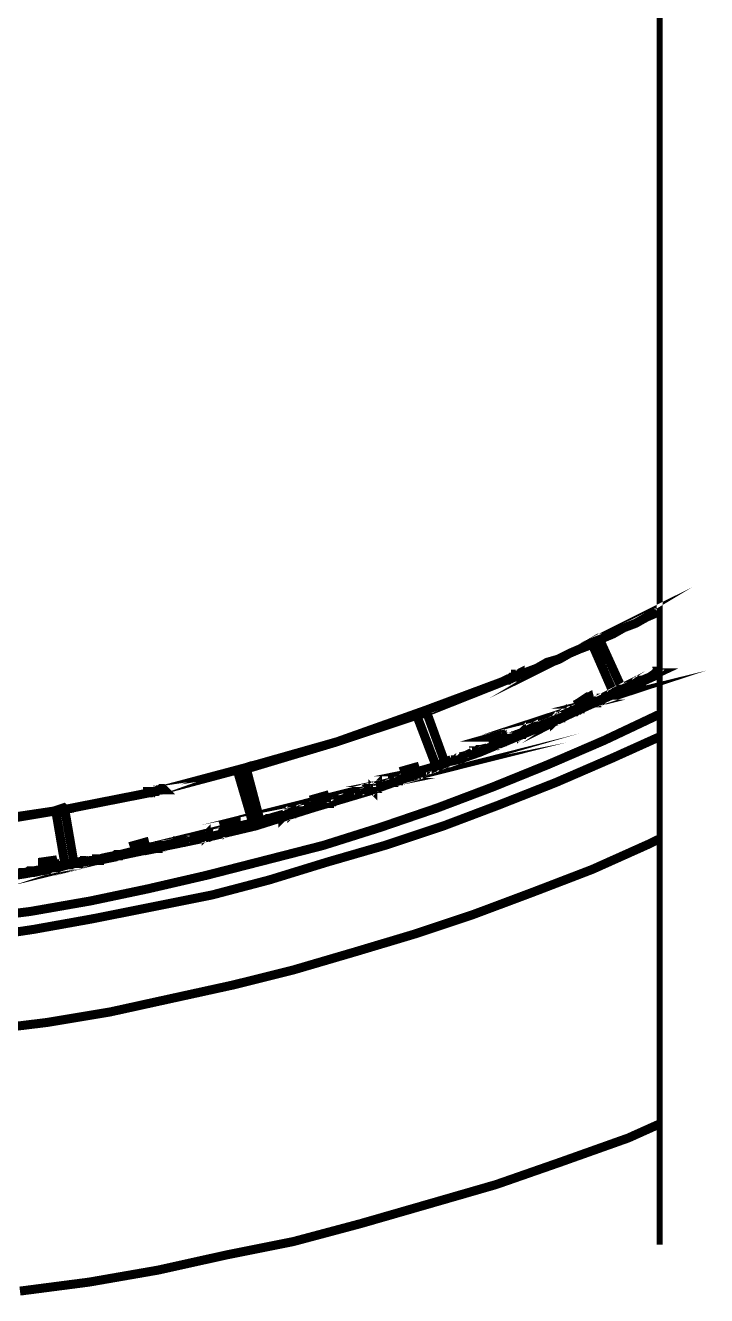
# Model space of a CAD drawing. Extents: x 0.1 to 11.6, y 0.3 to 16.2.
# Drawn here: x 4.633 to 5.389, y 9.197 to 10.607 of the extents above; entities that cross this region are included whole.
import ezdxf

# ---------------------------------------------------------------- set-up
doc = ezdxf.new("R2010")
doc.units = 0
doc.header["$MEASUREMENT"] = 0

msp = doc.modelspace()

# ---------------------------------------------------------------- linework, layer by layer
at = {"color": 0}
for points, const_width in [([(5.33664, 9.25331), (5.33664, 12.0917)], 0.006667), ([(5.27001, 9.92665), (5.27001, 9.92503), (5.29497, 9.87001)], 0.01), ([(5.25999, 9.92165), (5.26167, 9.92165)], 0.01), ([(5.25999, 9.92165), (5.25999, 9.91997), (5.26167, 9.91997)], 0.01), ([(5.27001, 9.92503), (5.26167, 9.91997)], 0.01), ([(5.26167, 9.91997), (5.285, 9.86664)], 0.01), ([(5.27001, 9.92503), (5.27165, 9.92503)], 0.01), ([(4.35667, 9.63835), (4.34999, 9.63835), (4.43832, 9.64165), (4.52669, 9.65001), (4.61333, 9.66336), (4.71669, 9.68164), (4.81836, 9.70335), (4.91835, 9.72835), (5.01833, 9.75836), (5.12668, 9.79665), (5.23167, 9.84), (5.33501, 9.88835), (5.33333, 9.88835), (5.33165, 9.88667), (5.33003, 9.88667), (5.33165, 9.88835), (5.33333, 9.88835), (5.33333, 9.88997), (5.33501, 9.88997)], 0.01), ([(4.34999, 9.63667), (4.37169, 9.63835), (4.43668, 9.64165), (4.50168, 9.64833), (4.56836, 9.655), (4.63167, 9.66499), (4.69667, 9.67665), (4.75999, 9.69), (4.82497, 9.70335), (4.88835, 9.71832), (4.95167, 9.73833), (5.01335, 9.75667), (5.07497, 9.77832), (5.13667, 9.80003), (5.19667, 9.82497), (5.25667, 9.85167), (5.31668, 9.87831), (5.33501, 9.88667)], 0.01), ([(5.25667, 9.85335), (5.25168, 9.84999), (5.25836, 9.85335)], 0.01), ([(5.33003, 9.88667), (5.33165, 9.88667)], 0.01), ([(5.17165, 9.88336), (5.17333, 9.88336)], 0.01), ([(5.17165, 9.88167), (5.17333, 9.88167)], 0.01), ([(5.17503, 9.88336), (5.17665, 9.88336)], 0.01), ([(5.17503, 9.88336), (5.17665, 9.88336)], 0.01), ([(5.29497, 9.87001), (5.285, 9.86664)], 0.01), ([(5.30165, 9.87332), (5.29497, 9.87001)], 0.01), ([(5.30165, 9.87332), (5.29497, 9.86833)], 0.01), ([(5.30832, 9.87668), (5.30165, 9.87332)], 0.01), ([(5.30832, 9.87668), (5.30165, 9.87332)], 0.01), ([(5.30165, 9.87332), (5.30333, 9.87332)], 0.01), ([(5.30832, 9.87668), (5.31, 9.87668)], 0.01), ([(5.31668, 9.87999), (5.31836, 9.87999)], 0.01), ([(5.32497, 9.88336), (5.32667, 9.88336)], 0.01), ([(5.24832, 9.85167), (5.24669, 9.85499), (5.25836, 9.86165), (5.25999, 9.85499), (5.24832, 9.85167), (5.24832, 9.84999)], 0.01), ([(5.25836, 9.86165), (5.25667, 9.86165), (5.24669, 9.85499)], 0.01), ([(5.28, 9.86333), (5.27333, 9.86003)], 0.01), ([(5.28, 9.86333), (5.27333, 9.86003)], 0.01), ([(5.27333, 9.86003), (5.27501, 9.86003)], 0.01), ([(5.28, 9.86333), (5.28168, 9.86333)], 0.01), ([(5.28668, 9.86664), (5.28836, 9.86664)], 0.01), ([(4.34999, 9.595), (4.37332, 9.59668), (4.44, 9.59999), (4.50667, 9.60667), (4.57167, 9.61501), (4.63835, 9.62332), (4.70503, 9.63499), (4.76833, 9.64833), (4.83333, 9.66336), (4.89833, 9.68001), (4.96332, 9.69667), (5.02669, 9.71669), (5.09, 9.73833), (5.15169, 9.76167), (5.21332, 9.78668), (5.27501, 9.81332), (5.33501, 9.84169)], 0.01), ([(5.07835, 9.845), (5.07835, 9.84332), (5.09831, 9.78836), (5.08832, 9.785), (5.06668, 9.84169), (5.07835, 9.84332)], 0.01), ([(5.06668, 9.84169), (5.06836, 9.84169)], 0.01), ([(5.06668, 9.84169), (5.06836, 9.84169)], 0.01), ([(5.06668, 9.84169), (5.06836, 9.84169)], 0.01), ([(5.07835, 9.845), (5.08003, 9.845)], 0.01), ([(5.22, 9.83664), (5.21332, 9.83333), (5.22, 9.83501)], 0.01), ([(5.23503, 9.84332), (5.22835, 9.84169)], 0.01), ([(5.23503, 9.84169), (5.22835, 9.84)], 0.01), ([(5.24164, 9.845), (5.23503, 9.84169), (5.23503, 9.84332), (5.24164, 9.84668)], 0.01), ([(5.24669, 9.85499), (5.24832, 9.85499)], 0.01), ([(5.25168, 9.84999), (5.25331, 9.84999)], 0.01), ([(5.25999, 9.85499), (5.26167, 9.85499)], 0.01), ([(5.26335, 9.85499), (5.26497, 9.85499)], 0.01), ([(5.19667, 9.82835), (5.19835, 9.82835), (5.19997, 9.82835), (5.20167, 9.82835), (5.20335, 9.82835), (5.20503, 9.83003)], 0.01), ([(5.19667, 9.82667), (5.19835, 9.82667), (5.19997, 9.82835), (5.20167, 9.82835), (5.20335, 9.82835), (5.20503, 9.82835), (5.20665, 9.83003)], 0.01), ([(5.21332, 9.83333), (5.215, 9.83333)], 0.01), ([(5.21332, 9.83333), (5.215, 9.83333)], 0.01), ([(5.33501, 9.81668), (5.28331, 9.79335), (5.22168, 9.76665), (5.15831, 9.74164), (5.09668, 9.71832), (5.03168, 9.69667), (4.96832, 9.67833), (4.90332, 9.65831), (4.84, 9.64165), (4.77333, 9.62831), (4.70665, 9.61501), (4.64165, 9.60335), (4.57497, 9.59332), (4.50836, 9.58664), (4.44168, 9.58003), (4.375, 9.57497), (4.34999, 9.57497)], 0.01), ([(5.16168, 9.81999), (5.15001, 9.81668), (5.15169, 9.81668)], 0.01), ([(5.16168, 9.81999), (5.16336, 9.81999)], 0.01), ([(5.16667, 9.815), (5.16168, 9.81332)], 0.01), ([(5.16667, 9.815), (5.16168, 9.81168)], 0.01), ([(5.16499, 9.815), (5.16667, 9.815)], 0.01), ([(5.16499, 9.815), (5.16667, 9.815)], 0.01), ([(5.16667, 9.815), (5.16835, 9.815)], 0.01), ([(5.17503, 9.81668), (5.17665, 9.81668)], 0.01), ([(5.19, 9.82497), (5.18332, 9.82167)], 0.01), ([(5.19, 9.82335), (5.18332, 9.81999)], 0.01), ([(5.12831, 9.80003), (5.12999, 9.80003)], 0.01), ([(5.14501, 9.80501), (5.13835, 9.80333)], 0.01), ([(5.14501, 9.80501), (5.13835, 9.80333)], 0.01), ([(5.14501, 9.80501), (5.14665, 9.80501)], 0.01), ([(5.15169, 9.81), (5.15332, 9.81)], 0.01), ([(5.08333, 9.78331), (5.08501, 9.78331), (5.08664, 9.78331), (5.08832, 9.785), (5.09, 9.785), (5.09, 9.78668), (5.09169, 9.78668), (5.09169, 9.785), (5.09, 9.785), (5.08832, 9.78331), (5.08664, 9.78331), (5.08501, 9.78168), (5.08333, 9.78168)], 0.01), ([(5.09999, 9.78999), (5.09169, 9.78668)], 0.01), ([(5.09999, 9.78836), (5.09169, 9.785)], 0.01), ([(5.10667, 9.79167), (5.09999, 9.78836), (5.09999, 9.78999), (5.10499, 9.79167)], 0.01), ([(5.12169, 9.79665), (5.11501, 9.79497)], 0.01), ([(5.12169, 9.79665), (5.11501, 9.79335)], 0.01), ([(5.12169, 9.79665), (5.12332, 9.79665)], 0.01), ([(4.87831, 9.78168), (4.87831, 9.78), (4.89333, 9.72331), (4.88499, 9.72168), (4.86833, 9.77832), (4.86833, 9.78)], 0.01), ([(4.86833, 9.78), (4.87001, 9.78)], 0.01), ([(4.87831, 9.78), (4.86833, 9.77832)], 0.01), ([(4.86833, 9.77832), (4.87001, 9.77832)], 0.01), ([(4.87831, 9.78168), (4.87999, 9.78168)], 0.01), ([(5.02333, 9.76167), (5.03, 9.76497), (5.02333, 9.76335)], 0.01), ([(5.07667, 9.78), (5.06836, 9.77832), (5.07667, 9.77832)], 0.01), ([(5.05333, 9.77165), (5.04665, 9.77001)], 0.01), ([(5.05333, 9.77165), (5.04665, 9.76833)], 0.01), ([(5.065, 9.78331), (5.05333, 9.78)], 0.01), ([(5.05333, 9.78), (5.05501, 9.78)], 0.01), ([(5.05501, 9.77501), (5.05664, 9.77501)], 0.01), ([(5.06, 9.77501), (5.06168, 9.77501)], 0.01), ([(5.065, 9.78331), (5.06668, 9.78331)], 0.01), ([(5.06668, 9.77832), (5.06836, 9.77832)], 0.01), ([(5.06836, 9.77832), (5.06999, 9.77832)], 0.01), ([(5.00499, 9.75667), (4.99832, 9.75331), (5.00499, 9.75499)], 0.01), ([(5.01833, 9.75999), (5.01665, 9.75999), (5.01497, 9.75836), (5.01335, 9.75836), (5.01497, 9.75999), (5.01665, 9.75999), (5.01833, 9.76167), (5.02001, 9.76167), (5.02165, 9.76167), (5.02333, 9.76335), (5.02333, 9.76167), (5.02165, 9.76167), (5.02001, 9.75999), (5.01833, 9.75999), (5.01665, 9.75999)], 0.01), ([(5.01335, 9.75836), (5.01497, 9.75836)], 0.01), ([(5.03, 9.76497), (5.03168, 9.76497)], 0.01), ([(5.03668, 9.76665), (5.03836, 9.76665), (5.03999, 9.76665), (5.03999, 9.76833), (5.04167, 9.76833), (5.04335, 9.76833), (5.04497, 9.77001), (5.04665, 9.77001), (5.04665, 9.76833), (5.04497, 9.76833), (5.04335, 9.76833), (5.04167, 9.76833), (5.04167, 9.76665), (5.03999, 9.76665), (5.03836, 9.76665)], 0.01), ([(4.37169, 9.70167), (4.47499, 9.71001), (4.57667, 9.72168), (4.67665, 9.73665), (4.77832, 9.75667), (4.67665, 9.73665), (4.57667, 9.72), (4.47499, 9.70833), (4.37169, 9.69997)], 0.01), ([(4.77501, 9.75667), (4.77669, 9.75667)], 0.01), ([(4.77501, 9.75499), (4.77669, 9.75499)], 0.01), ([(4.77832, 9.75667), (4.78, 9.75667)], 0.01), ([(4.77832, 9.75667), (4.78, 9.75667)], 0.01), ([(4.96669, 9.74501), (4.96669, 9.74669), (4.95503, 9.74164), (4.95335, 9.74832), (4.965, 9.75168), (4.96669, 9.74669)], 0.01), ([(4.965, 9.75168), (4.95335, 9.74832)], 0.01), ([(4.95335, 9.74832), (4.95503, 9.74832)], 0.01), ([(4.965, 9.75168), (4.96669, 9.75168)], 0.01), ([(4.965, 9.74333), (4.96669, 9.74333)], 0.01), ([(4.98167, 9.75), (4.97499, 9.74669)], 0.01), ([(4.98167, 9.74832), (4.97667, 9.74669)], 0.01), ([(4.99001, 9.75168), (4.99164, 9.75168)], 0.01), ([(4.99832, 9.75331), (5, 9.75331)], 0.01), ([(4.67665, 9.73665), (4.67665, 9.73503), (4.68668, 9.67665), (4.67665, 9.67503), (4.66667, 9.73335), (4.67665, 9.73503)], 0.01), ([(4.66667, 9.73503), (4.66835, 9.73503)], 0.01), ([(4.66667, 9.73335), (4.66835, 9.73335)], 0.01), ([(4.67665, 9.73665), (4.67833, 9.73665)], 0.01), ([(4.89501, 9.72499), (4.88835, 9.72168), (4.89501, 9.72331)], 0.01), ([(4.87999, 9.72), (4.87831, 9.71832), (4.87668, 9.71832), (4.875, 9.71832), (4.87332, 9.71669), (4.87169, 9.71669), (4.87332, 9.71669), (4.875, 9.71669), (4.87668, 9.71669), (4.87668, 9.71832), (4.87831, 9.71832), (4.87999, 9.71832), (4.88167, 9.71832), (4.88835, 9.72168), (4.87999, 9.72), (4.88167, 9.71832)], 0.01), ([(4.91835, 9.72835), (4.91168, 9.72835), (4.91835, 9.72999)], 0.01), ([(4.935, 9.73503), (4.92833, 9.73335)], 0.01), ([(4.935, 9.73503), (4.92833, 9.73167)], 0.01), ([(4.935, 9.73503), (4.93668, 9.73503)], 0.01), ([(4.94168, 9.73833), (4.94336, 9.73833), (4.94499, 9.73833), (4.94667, 9.73833), (4.94835, 9.74001), (4.94997, 9.74001), (4.95167, 9.74001), (4.95335, 9.74001), (4.95167, 9.74001), (4.94997, 9.73833), (4.94835, 9.73833), (4.94667, 9.73833), (4.94499, 9.73665), (4.94336, 9.73665), (4.94168, 9.73665)], 0.01), ([(4.95833, 9.74164), (4.95167, 9.74001)], 0.01), ([(4.95833, 9.74164), (4.95335, 9.74001)], 0.01), ([(4.95503, 9.74164), (4.95665, 9.74164)], 0.01), ([(4.74001, 9.68668), (4.74501, 9.68832), (4.73833, 9.68668)], 0.01), ([(4.86664, 9.72331), (4.85335, 9.72)], 0.01), ([(4.85335, 9.72), (4.85499, 9.72)], 0.01), ([(4.85499, 9.715), (4.85667, 9.715)], 0.01), ([(4.86501, 9.71669), (4.85667, 9.715)], 0.01), ([(4.86501, 9.715), (4.85667, 9.71332)], 0.01), ([(4.86664, 9.72331), (4.86833, 9.72331)], 0.01), ([(4.86664, 9.71669), (4.86833, 9.71669)], 0.01), ([(4.86664, 9.71669), (4.86833, 9.71669)], 0.01), ([(4.87169, 9.71669), (4.87332, 9.71669)], 0.01), ([(4.88835, 9.72168), (4.88997, 9.72168)], 0.01), ([(4.91168, 9.72835), (4.90332, 9.72667)], 0.01), ([(4.91168, 9.72835), (4.905, 9.72667)], 0.01), ([(4.34999, 9.47), (4.38167, 9.47168), (4.44997, 9.47667), (4.51833, 9.48167), (4.58832, 9.49164), (4.65668, 9.5), (4.72667, 9.51167), (4.79497, 9.52669), (4.86333, 9.54167), (4.93001, 9.55832), (4.99832, 9.57835), (5.065, 9.59831), (5.12999, 9.62001), (5.19667, 9.64501), (5.26167, 9.66997), (5.32497, 9.69835), (5.33501, 9.70335)], 0.01), ([(4.81668, 9.70335), (4.82497, 9.70503), (4.81668, 9.70503)], 0.01), ([(4.81, 9.70167), (4.80832, 9.70167), (4.80664, 9.70167), (4.80501, 9.70167), (4.80501, 9.69997), (4.80333, 9.69997), (4.80165, 9.69997), (4.80165, 9.70167), (4.80333, 9.70167), (4.80501, 9.70167), (4.80664, 9.70167), (4.80832, 9.70335), (4.81, 9.70335)], 0.01), ([(4.81668, 9.70335), (4.81836, 9.70335)], 0.01), ([(4.82497, 9.70503), (4.82667, 9.70503)], 0.01), ([(4.84169, 9.71001), (4.83333, 9.70833)], 0.01), ([(4.84169, 9.70833), (4.83333, 9.70665)], 0.01), ([(4.84831, 9.71164), (4.84999, 9.71164)], 0.01), ([(4.72999, 9.685), (4.73167, 9.685), (4.73335, 9.68668), (4.73503, 9.68668), (4.73665, 9.68668), (4.73833, 9.68668), (4.74001, 9.68668)], 0.01), ([(4.72999, 9.68332), (4.73167, 9.685), (4.73335, 9.685), (4.73503, 9.685), (4.73665, 9.685), (4.73833, 9.685), (4.74001, 9.68668)], 0.01), ([(4.74501, 9.68832), (4.74669, 9.68832)], 0.01), ([(4.76497, 9.69997), (4.75331, 9.69667)], 0.01), ([(4.75331, 9.69667), (4.75499, 9.69667)], 0.01), ([(4.75331, 9.69), (4.75499, 9.69)], 0.01), ([(4.75499, 9.69168), (4.75667, 9.69168)], 0.01), ([(4.77001, 9.69336), (4.76335, 9.69168)], 0.01), ([(4.77001, 9.69168), (4.76335, 9.69168)], 0.01), ([(4.76497, 9.69997), (4.76665, 9.69997)], 0.01), ([(4.76665, 9.69336), (4.76833, 9.69336)], 0.01), ([(4.77832, 9.69336), (4.77001, 9.69168), (4.77001, 9.69336), (4.77669, 9.69499)], 0.01), ([(4.78668, 9.69667), (4.78836, 9.69667)], 0.01), ([(4.79335, 9.69835), (4.79497, 9.69835)], 0.01), ([(4.80165, 9.69997), (4.80333, 9.69997)], 0.01), ([(4.66499, 9.67333), (4.66499, 9.67503), (4.65169, 9.67165), (4.65169, 9.67833), (4.66336, 9.68001), (4.66499, 9.67503)], 0.01), ([(4.66336, 9.68001), (4.65169, 9.67833)], 0.01), ([(4.65169, 9.67833), (4.65332, 9.67833)], 0.01), ([(4.65668, 9.67165), (4.65831, 9.67165), (4.66, 9.67165), (4.66168, 9.67165), (4.66336, 9.67333), (4.66499, 9.67333), (4.66667, 9.67333), (4.66667, 9.67165), (4.66499, 9.67165), (4.66336, 9.67165), (4.66168, 9.67165), (4.66, 9.67165), (4.65831, 9.66997), (4.65668, 9.66997)], 0.01), ([(4.66499, 9.67333), (4.66667, 9.67333)], 0.01), ([(4.67333, 9.67503), (4.66667, 9.67333)], 0.01), ([(4.67333, 9.67333), (4.66667, 9.67165)], 0.01), ([(4.68001, 9.67665), (4.68164, 9.67665), (4.68332, 9.67665), (4.685, 9.67665), (4.68668, 9.67665), (4.68832, 9.67833), (4.69, 9.67833), (4.69168, 9.67833), (4.69168, 9.67665), (4.69, 9.67665), (4.68832, 9.67665), (4.68668, 9.67665), (4.685, 9.67665), (4.68332, 9.67503), (4.68164, 9.67503), (4.68001, 9.67503)], 0.01), ([(4.69835, 9.68001), (4.69168, 9.67833)], 0.01), ([(4.69835, 9.67833), (4.69168, 9.67665)], 0.01), ([(4.72168, 9.68332), (4.715, 9.68164)], 0.01), ([(4.72168, 9.68164), (4.715, 9.68001)], 0.01), ([(4.65001, 9.66997), (4.64333, 9.66835), (4.65001, 9.66835)], 0.01), ([(4.63336, 9.66667), (4.62668, 9.66667), (4.625, 9.66667), (4.63167, 9.66667)], 0.01), ([(4.64333, 9.66835), (4.64501, 9.66835)], 0.01), ([(4.65169, 9.67165), (4.65332, 9.67165)], 0.01), ([(4.62668, 9.20167), (4.70335, 9.21164), (4.78, 9.22499), (4.85499, 9.24164), (4.93001, 9.25667), (5.00499, 9.27669), (5.08003, 9.29833), (5.155, 9.31999), (5.22667, 9.345), (5.30165, 9.37169), (5.33501, 9.38667)], 0.01)]:
    msp.add_lwpolyline(points, dxfattribs=dict(at, const_width=const_width))
at = {"color": 0, "const_width": 0.01}
for points in [[(5.25999, 9.92165), (5.26833, 9.92665), (5.27001, 9.92665), (5.25999, 9.92165)], [(5.33501, 9.95665), (5.33333, 9.95503), (5.32167, 9.94997), (5.30832, 9.94336), (5.29665, 9.93832), (5.285, 9.93164), (5.27333, 9.92665), (5.25999, 9.92165), (5.24832, 9.91499), (5.23665, 9.91), (5.22331, 9.90332), (5.21164, 9.90001), (5.19997, 9.89333), (5.18668, 9.88835), (5.17503, 9.88336), (5.18668, 9.88835), (5.19997, 9.89333), (5.21164, 9.89833), (5.22499, 9.90332), (5.23665, 9.91), (5.24832, 9.91499), (5.26167, 9.91997), (5.27333, 9.92665), (5.285, 9.93164), (5.29665, 9.93832), (5.31, 9.94336), (5.32167, 9.94997), (5.33333, 9.95503), (5.33501, 9.95665)], [(5.25836, 9.85335), (5.25667, 9.85335), (5.26335, 9.85499), (5.25836, 9.85335)], [(5.18164, 9.88667), (5.18001, 9.88667), (5.17665, 9.88499), (5.17665, 9.88336), (5.17503, 9.88336), (5.17165, 9.88167), (5.16997, 9.88167), (5.16835, 9.87999), (5.16667, 9.87999), (5.16499, 9.87999), (5.16835, 9.88167), (5.16997, 9.88167), (5.17165, 9.88336), (5.17503, 9.88336), (5.17665, 9.88499), (5.17665, 9.88667), (5.17833, 9.88667), (5.18164, 9.88835), (5.18164, 9.88667)], [(5.32497, 9.88336), (5.33003, 9.88667), (5.32497, 9.88336)], [(4.77832, 9.75667), (4.87831, 9.78331), (4.97835, 9.81168), (5.07667, 9.84668), (5.17503, 9.88336), (5.07835, 9.845), (4.97835, 9.81168), (4.87831, 9.78168), (4.77832, 9.75667)], [(5.20665, 9.83003), (5.21332, 9.83333), (5.20503, 9.83003), (5.20665, 9.83003)], [(5.29497, 9.86833), (5.29335, 9.86833), (5.29167, 9.86664), (5.28999, 9.86664), (5.28836, 9.86664), (5.28668, 9.86664), (5.28836, 9.86664), (5.28999, 9.86833), (5.29167, 9.86833), (5.29335, 9.86833), (5.29335, 9.87001), (5.29497, 9.87001), (5.29497, 9.86833)], [(5.31668, 9.87999), (5.31668, 9.87831), (5.315, 9.87831), (5.31332, 9.87831), (5.31168, 9.87668), (5.31, 9.87668), (5.30832, 9.87668), (5.31, 9.87831), (5.31168, 9.87831), (5.31332, 9.87831), (5.315, 9.87831), (5.315, 9.87999), (5.31668, 9.87999)], [(5.31668, 9.87999), (5.32497, 9.88336), (5.31668, 9.87999)], [(5.06668, 9.84169), (5.07835, 9.845), (5.07835, 9.84668), (5.06668, 9.84169)], [(5.25999, 9.85335), (5.25999, 9.85499), (5.24832, 9.84999), (5.25, 9.84999), (5.25999, 9.85335)], [(5.27333, 9.86003), (5.27165, 9.85835), (5.27001, 9.85667), (5.26833, 9.85667), (5.26665, 9.85667), (5.26665, 9.85499), (5.26497, 9.85499), (5.26335, 9.85499), (5.26497, 9.85667), (5.26665, 9.85667), (5.26833, 9.85835), (5.27001, 9.85835), (5.27165, 9.85835), (5.27165, 9.86003), (5.27333, 9.86003)], [(5.28, 9.86333), (5.28668, 9.86664), (5.28, 9.86333)], [(5.15169, 9.80832), (5.16499, 9.815), (5.15169, 9.81), (5.15169, 9.80832)], [(5.22835, 9.84), (5.22667, 9.84), (5.22667, 9.83832), (5.22499, 9.83832), (5.22331, 9.83664), (5.22168, 9.83664), (5.22, 9.83501), (5.22, 9.83664), (5.22168, 9.83832), (5.22331, 9.83832), (5.22499, 9.83832), (5.22499, 9.84), (5.22667, 9.84), (5.22835, 9.84169), (5.22835, 9.84)], [(5.25168, 9.84999), (5.25, 9.84831), (5.24832, 9.84831), (5.24669, 9.84668), (5.24501, 9.84668), (5.24333, 9.845), (5.24164, 9.845), (5.24164, 9.84668), (5.24333, 9.84668), (5.24501, 9.84831), (5.24669, 9.84831), (5.24832, 9.84831), (5.24832, 9.84999), (5.25, 9.84999), (5.25168, 9.84999)], [(5.18332, 9.81999), (5.18164, 9.81999), (5.18001, 9.81836), (5.17833, 9.81836), (5.17665, 9.81836), (5.17665, 9.81668), (5.17503, 9.81668), (5.17665, 9.81836), (5.17833, 9.81999), (5.18001, 9.81999), (5.18164, 9.81999), (5.18332, 9.82167), (5.18332, 9.81999)], [(5.19, 9.82335), (5.19, 9.82497), (5.19667, 9.82835), (5.19667, 9.82667), (5.19, 9.82335)], [(4.96832, 9.74501), (4.96669, 9.74501), (4.95503, 9.74164), (4.96832, 9.74501)], [(5.15169, 9.80832), (5.15332, 9.81), (5.155, 9.81), (5.15668, 9.81), (5.15668, 9.81168), (5.15831, 9.81168), (5.16, 9.81168), (5.16168, 9.81332), (5.16168, 9.81168), (5.16, 9.81168), (5.15831, 9.81), (5.15668, 9.81), (5.155, 9.81), (5.15332, 9.80832), (5.15169, 9.80832)], [(5.16499, 9.815), (5.15169, 9.81), (5.15169, 9.81668), (5.16168, 9.81999), (5.16499, 9.815)], [(5.16667, 9.815), (5.17503, 9.81668), (5.16667, 9.815)], [(5.03, 9.76497), (5.03836, 9.76665), (5.03668, 9.76665), (5.03, 9.76497)], [(5.05501, 9.77333), (5.06668, 9.77832), (5.05501, 9.77501), (5.05501, 9.77333)], [(5.12169, 9.79665), (5.12831, 9.80003), (5.12169, 9.79665)], [(5.13835, 9.80333), (5.13667, 9.80165), (5.13499, 9.80165), (5.13336, 9.80165), (5.13167, 9.80165), (5.13167, 9.80003), (5.12999, 9.80003), (5.12831, 9.80003), (5.12999, 9.80003), (5.12999, 9.80165), (5.13167, 9.80165), (5.13336, 9.80165), (5.13499, 9.80333), (5.13667, 9.80333), (5.13835, 9.80333)], [(5.14501, 9.80501), (5.15169, 9.80832), (5.14501, 9.80501)], [(4.86833, 9.78), (4.87831, 9.78331), (4.87831, 9.78168), (4.86833, 9.78)], [(5.07667, 9.77832), (5.07667, 9.78), (5.08333, 9.78331), (5.08333, 9.78168), (5.07667, 9.77832)], [(5.11501, 9.79335), (5.11333, 9.79335), (5.11165, 9.79167), (5.11003, 9.79167), (5.10835, 9.79167), (5.10667, 9.79167), (5.10499, 9.79167), (5.10667, 9.79167), (5.10835, 9.79167), (5.11003, 9.79167), (5.11165, 9.79335), (5.11333, 9.79335), (5.11501, 9.79335), (5.11501, 9.79497), (5.11501, 9.79335)], [(5.06668, 9.77832), (5.05501, 9.77501), (5.05333, 9.78), (5.065, 9.78331), (5.06668, 9.77832)], [(5.05333, 9.77165), (5.06, 9.77501), (5.05333, 9.77165)], [(5.06836, 9.77832), (5.06836, 9.77669), (5.06668, 9.77669), (5.065, 9.77669), (5.065, 9.77501), (5.06332, 9.77501), (5.06168, 9.77501), (5.06, 9.77501), (5.06168, 9.77501), (5.06332, 9.77669), (5.065, 9.77669), (5.06668, 9.77832), (5.06836, 9.77832)], [(4.785, 9.75999), (4.78668, 9.75836), (4.78331, 9.75836), (4.78168, 9.75836), (4.78, 9.75836), (4.77832, 9.75667), (4.77669, 9.75667), (4.77333, 9.75667), (4.77165, 9.75499), (4.76833, 9.75499), (4.76833, 9.75667), (4.77165, 9.75667), (4.77333, 9.75667), (4.77669, 9.75667), (4.77832, 9.75836), (4.78, 9.75836), (4.78168, 9.75836), (4.78331, 9.75999), (4.785, 9.75999)], [(4.98167, 9.74832), (4.98167, 9.75), (4.99001, 9.75168), (4.98167, 9.74832)], [(5.00499, 9.75499), (5.00499, 9.75667), (5.01335, 9.75836), (5.00499, 9.75499)], [(5.01665, 9.75999), (5.01833, 9.75836), (5.01833, 9.75999), (5.01665, 9.75999)], [(4.935, 9.73503), (4.94168, 9.73665), (4.94168, 9.73833), (4.935, 9.73503)], [(4.97667, 9.74669), (4.97499, 9.74501), (4.97331, 9.74501), (4.97168, 9.74501), (4.97, 9.74501), (4.97, 9.74333), (4.96832, 9.74333), (4.96669, 9.74333), (4.965, 9.74333), (4.96669, 9.74501), (4.96832, 9.74501), (4.97, 9.74501), (4.97168, 9.74501), (4.97331, 9.74669), (4.97499, 9.74669), (4.97667, 9.74669)], [(4.95833, 9.74164), (4.965, 9.74333), (4.95833, 9.74164)], [(4.99832, 9.75331), (4.99669, 9.75331), (4.99501, 9.75331), (4.99333, 9.75331), (4.99164, 9.75168), (4.99001, 9.75168), (4.99164, 9.75331), (4.99333, 9.75331), (4.99501, 9.75331), (4.99669, 9.75331), (4.99832, 9.75331)], [(4.67665, 9.73665), (4.66667, 9.73503), (4.66499, 9.73503), (4.67503, 9.73833), (4.67665, 9.73665)], [(4.92833, 9.73167), (4.92665, 9.73167), (4.92503, 9.73167), (4.92333, 9.72999), (4.92165, 9.72999), (4.91997, 9.72999), (4.91835, 9.72835), (4.91835, 9.72999), (4.91997, 9.72999), (4.92165, 9.72999), (4.92333, 9.73167), (4.92503, 9.73167), (4.92665, 9.73167), (4.92833, 9.73335), (4.92833, 9.73167)], [(4.85499, 9.71332), (4.86664, 9.71669), (4.85499, 9.715), (4.85499, 9.71332)], [(4.84169, 9.70833), (4.84169, 9.71001), (4.84831, 9.71164), (4.84169, 9.70833)], [(4.83333, 9.70665), (4.83165, 9.70665), (4.83003, 9.70665), (4.82835, 9.70503), (4.82667, 9.70503), (4.82497, 9.70503), (4.82667, 9.70503), (4.82667, 9.70665), (4.82835, 9.70665), (4.83003, 9.70665), (4.83165, 9.70665), (4.83333, 9.70833), (4.83333, 9.70665)], [(4.86501, 9.715), (4.86501, 9.71669), (4.87169, 9.71669), (4.86501, 9.715)], [(4.85667, 9.71332), (4.85499, 9.71332), (4.85335, 9.71332), (4.85335, 9.71164), (4.85167, 9.71164), (4.84999, 9.71164), (4.84831, 9.71164), (4.84999, 9.71164), (4.85167, 9.71332), (4.85335, 9.71332), (4.85499, 9.71332), (4.85667, 9.715), (4.85667, 9.71332)], [(4.86664, 9.71669), (4.85499, 9.715), (4.85335, 9.72), (4.86664, 9.72331), (4.86664, 9.71669)], [(4.905, 9.72667), (4.90332, 9.72499), (4.90169, 9.72499), (4.90001, 9.72499), (4.89833, 9.72331), (4.89665, 9.72331), (4.89501, 9.72331), (4.89501, 9.72499), (4.89665, 9.72499), (4.89833, 9.72499), (4.90001, 9.72499), (4.90169, 9.72667), (4.90332, 9.72667), (4.905, 9.72667)], [(4.76665, 9.69336), (4.75499, 9.69168), (4.75331, 9.69667), (4.76497, 9.69997), (4.76665, 9.69336)], [(4.81, 9.70167), (4.81668, 9.70335), (4.81668, 9.70503), (4.81, 9.70335), (4.81, 9.70167)], [(4.74501, 9.68832), (4.75331, 9.69), (4.74501, 9.68832)], [(4.76335, 9.69168), (4.76167, 9.69168), (4.75999, 9.69168), (4.75836, 9.69), (4.75667, 9.69), (4.75499, 9.69), (4.75331, 9.69), (4.75499, 9.69), (4.75499, 9.69168), (4.75667, 9.69168), (4.75836, 9.69168), (4.75999, 9.69168), (4.76167, 9.69168), (4.76335, 9.69168)], [(4.75499, 9.69), (4.75499, 9.69168), (4.76665, 9.69336), (4.76665, 9.69168), (4.75499, 9.69)], [(4.78668, 9.69667), (4.785, 9.69499), (4.78331, 9.69499), (4.78168, 9.69499), (4.78, 9.69499), (4.78, 9.69336), (4.77832, 9.69336), (4.77669, 9.69499), (4.77832, 9.69499), (4.78, 9.69499), (4.78168, 9.69499), (4.78168, 9.69667), (4.78331, 9.69667), (4.785, 9.69667), (4.78668, 9.69667)], [(4.78668, 9.69667), (4.79335, 9.69835), (4.78668, 9.69667)], [(4.79335, 9.69835), (4.80165, 9.69997), (4.79335, 9.69835)], [(4.65169, 9.67165), (4.66499, 9.67333), (4.65169, 9.66997), (4.65169, 9.67165)], [(4.65001, 9.66835), (4.65001, 9.66997), (4.65668, 9.67165), (4.65668, 9.66997), (4.65001, 9.66835)], [(4.70503, 9.68001), (4.69835, 9.67833), (4.69835, 9.68001), (4.70503, 9.68001)], [(4.67333, 9.67333), (4.67333, 9.67503), (4.68001, 9.67665), (4.68001, 9.67503), (4.67333, 9.67333)], [(4.715, 9.68001), (4.71332, 9.68001), (4.71164, 9.68001), (4.71001, 9.68001), (4.70833, 9.68001), (4.70665, 9.68001), (4.70503, 9.68001), (4.70665, 9.68001), (4.70833, 9.68001), (4.71001, 9.68001), (4.71164, 9.68001), (4.71164, 9.68164), (4.71332, 9.68164), (4.715, 9.68164), (4.715, 9.68001)], [(4.72168, 9.68164), (4.72168, 9.68332), (4.72999, 9.685), (4.72999, 9.68332), (4.72168, 9.68164)], [(4.64333, 9.66835), (4.64165, 9.66667), (4.63997, 9.66667), (4.63835, 9.66667), (4.63667, 9.66667), (4.63499, 9.66667), (4.63336, 9.66667), (4.63167, 9.66667), (4.63336, 9.66667), (4.63499, 9.66667), (4.63667, 9.66835), (4.63835, 9.66835), (4.63997, 9.66835), (4.64165, 9.66835), (4.64333, 9.66835)]]:
    msp.add_lwpolyline(points, close=True, dxfattribs=at)

doc.saveas('drawing.dxf')
